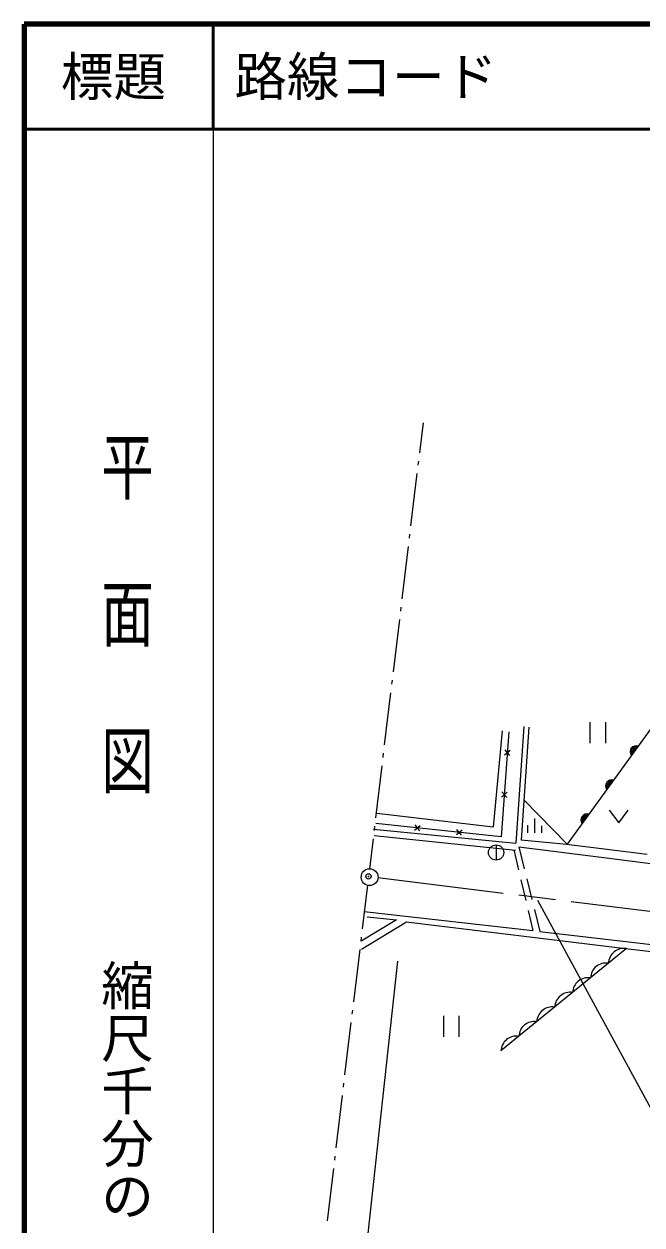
# Model space of a CAD drawing. Units: millimetres, scale not verified. Extents: x 40000 to 680000, y 20000 to 380000.
# Drawn here: x 40000 to 98766, y 265708 to 380000 of the extents above; entities that cross this region are included whole.
import ezdxf
from ezdxf.enums import TextEntityAlignment as Align

# ---------------------------------------------------------------- set-up
doc = ezdxf.new("R2010")
doc.units = ezdxf.units.MM
doc.header["$LTSCALE"] = 1000
doc.header["$PDMODE"] = 32
doc.header["$PDSIZE"] = 500
doc.linetypes.add('CHAIN', pattern=[18.5, 12, -1.5, 3.5, -1.5])
for name, color, linetype, lineweight in [('M-BGD', 7, 'Continuous', 25), ('M-BGD-HTXT', 7, 'Continuous', 13), ('M-BMK', 2, 'CHAIN', 13), ('M-BMK-SRVR', 3, 'Continuous', 25), ('M-STR-HTXT', 7, 'Continuous', 13), ('M-TTL', 2, 'Continuous', 140), ('M-TTL-BAND', 7, 'Continuous', 25), ('M-TTL-LINE', 7, 'Continuous', 50)]:
    doc.layers.add(name, color=color, linetype=linetype, lineweight=lineweight)
doc.layers.add('M-OTRS', color=6, linetype='Continuous')
doc.layers.add('M-TTL-TXT', color=7, linetype='Continuous')
doc.styles.add('@ＭＳ ゴシック', font='')
doc.styles.add('ＭＳ ゴシック', font='')
doc.styles.get('@ＭＳ ゴシック').set_extended_font_data('@MS Gothic')
doc.styles.get('ＭＳ ゴシック').set_extended_font_data('MS Gothic')

msp = doc.modelspace()

# ---------------------------------------------------------------- linework, layer by layer
at = {"layer": 'M-BGD'}
for p, q in [((105691, 321381), (91657, 301954)), ((93820, 313572), (93820, 311572)), ((95320, 311572), (95320, 313572)), ((85485, 312738), (84606, 303578)), ((87518, 313158), (86761, 302034)), ((88001, 313097), (87268, 302324)), ((86201, 310380), (85744, 310911)), ((86237, 310874), (85707, 310417)), ((85941, 306885), (85410, 306428)), ((85904, 306391), (85447, 306922)), ((87530, 306165), (91657, 301954)), ((95654, 305193), (96554, 303993)), ((96554, 303993), (97454, 305193)), ((84606, 303578), (73567, 304859)), ((88534, 304394), (88534, 303035)), ((73232, 303389), (86761, 302034)), ((77141, 303284), (77685, 303724)), ((77633, 303232), (77193, 303776)), ((81118, 302861), (81663, 303301)), ((81610, 302809), (81170, 303353)), ((87894, 303771), (87894, 303038)), ((89213, 303698), (89213, 303031)), ((73292, 302775), (86753, 301391)), ((84893, 301883), (84893, 300435)), ((87271, 302370), (91585, 301963)), ((91585, 301963), (99260, 300992)), ((86592, 301407), (87032, 299518)), ((87054, 301701), (87573, 299609)), ((87054, 301701), (95149, 300666)), ((95149, 300666), (106410, 299226)), ((87259, 298544), (87713, 296596)), ((87813, 298639), (88295, 296698)), ((72349, 295531), (88380, 293732)), ((72645, 295018), (75418, 294734)), ((87940, 295622), (88380, 293732)), ((88535, 295727), (89054, 293635)), ((75418, 294734), (72060, 292710)), ((72105, 291946), (76377, 294554)), ((76377, 294554), (97200, 292016)), ((89054, 293635), (121168, 289921)), ((97287, 292006), (85356, 282266)), ((97200, 292016), (120491, 289317)), ((79889, 285625), (79889, 283625)), ((81389, 283625), (81389, 285625))]:
    msp.add_line(p, q, dxfattribs=at)
msp.add_lwpolyline([(86120, 312640), (85378, 302657), (73447, 303926)], dxfattribs=at)
msp.add_circle((84893, 301159), 724, dxfattribs=at)
for centre, radius, start, end in [((98223, 310739), 578, 72.09915, 216.20864), ((98223, 310739), 462, 76.80603, 211.50177), ((98223, 310739), 347, 85.05205, 203.25575), ((98223, 310739), 231, 104.53206, 183.77573), ((95880, 307497), 578, 72.09915, 216.20864), ((95880, 307497), 462, 76.80603, 211.50177), ((95880, 307497), 347, 85.05205, 203.25575), ((95880, 307497), 231, 104.53206, 183.77573), ((93538, 304254), 578, 72.09915, 216.20864), ((93538, 304254), 462, 76.80603, 211.50177), ((93538, 304254), 347, 85.05205, 203.25575), ((93538, 304254), 231, 104.53206, 183.77573), ((97042, 290566), 1460, 80.3413, 178.11162), ((95337, 289175), 1460, 80.3413, 178.11162), ((93633, 287783), 1460, 80.3413, 178.11162), ((91929, 286392), 1460, 80.3413, 178.11162), ((90224, 285001), 1460, 80.3413, 178.11162), ((88520, 283609), 1460, 80.3413, 178.11162), ((86816, 282218), 1460, 80.3413, 178.11162)]:
    msp.add_arc(centre, radius, start, end, dxfattribs=at)
at = {"layer": 'M-BGD-HTXT'}
for p, q in [((77944, 342055), (77601, 339202)), ((77506, 338408), (77458, 338011)), ((77363, 337216), (76766, 332252)), ((76671, 331458), (76623, 331060)), ((76528, 330266), (75931, 325302)), ((75836, 324508), (75788, 324110)), ((75693, 323316), (75096, 318352)), ((75001, 317558), (74953, 317160)), ((74858, 316366), (74262, 311402)), ((74166, 310608), (74118, 310210)), ((74023, 309416), (73427, 304452)), ((73331, 303658), (73284, 303260)), ((73188, 302466), (72845, 299613)), ((72656, 298040), (72160, 293905)), ((72064, 293111), (72017, 292714)), ((71921, 291920), (71325, 286955)), ((71229, 286161), (71182, 285764)), ((71086, 284970), (70490, 280005)), ((70394, 279211), (70347, 278814)), ((70251, 278020), (69655, 273055)), ((69560, 272261), (69512, 271864)), ((69416, 271070), (68820, 266105))]:
    msp.add_line(p, q, dxfattribs=at)
at = {"layer": 'M-BMK'}
msp.add_lwpolyline([(73662, 298770), (155535, 288665), (171391, 286586)], dxfattribs=at)
at = {"layer": 'M-BMK-SRVR'}
msp.add_circle((72863, 298813), 800, dxfattribs=at)
at = {"layer": 'M-OTRS'}
msp.add_point((72757, 298882), dxfattribs=at)
at = {"layer": 'M-STR-HTXT'}
msp.add_line((75527, 290829), (72483, 263075), dxfattribs=at)
msp.add_lwpolyline([(88843, 296609), (102177, 272079), (137158, 267891)], dxfattribs=at)
at = {"layer": 'M-TTL'}
for p, q in [((40000, 380000), (40000, 20000)), ((680000, 380000), (40000, 380000))]:
    msp.add_line(p, q, dxfattribs=at)
at = {"layer": 'M-TTL-BAND'}
msp.add_line((58000, 370000), (58000, 20000), dxfattribs=at)
at = {"layer": 'M-TTL-LINE'}
for p, q in [((58000, 380000), (58000, 370000)), ((40000, 370000), (680000, 370000))]:
    msp.add_line(p, q, dxfattribs=at)

# ---------------------------------------------------------------- texts
at = {"layer": 'M-TTL-BAND', "style": '@ＭＳ ゴシック', "width": 1.4}
msp.add_text('平  面  図', height=3666, rotation=270, dxfattribs=at).set_placement((49777, 306475), align=Align.MIDDLE_RIGHT)
at = {"layer": 'M-TTL-BAND', "style": '@ＭＳ ゴシック'}
msp.add_text('縮尺千分の一', height=3666, rotation=270, dxfattribs=at).set_placement((49777, 261030), align=Align.MIDDLE_RIGHT)
at = {"layer": 'M-TTL-TXT', "style": 'ＭＳ ゴシック'}
msp.add_text('標題', height=3666, dxfattribs=at).set_placement((48500, 375000), align=Align.MIDDLE_CENTER)
msp.add_text('路線コード', height=3666, dxfattribs=at).set_placement((60000, 375000), align=Align.MIDDLE_LEFT)

doc.saveas('drawing.dxf')
